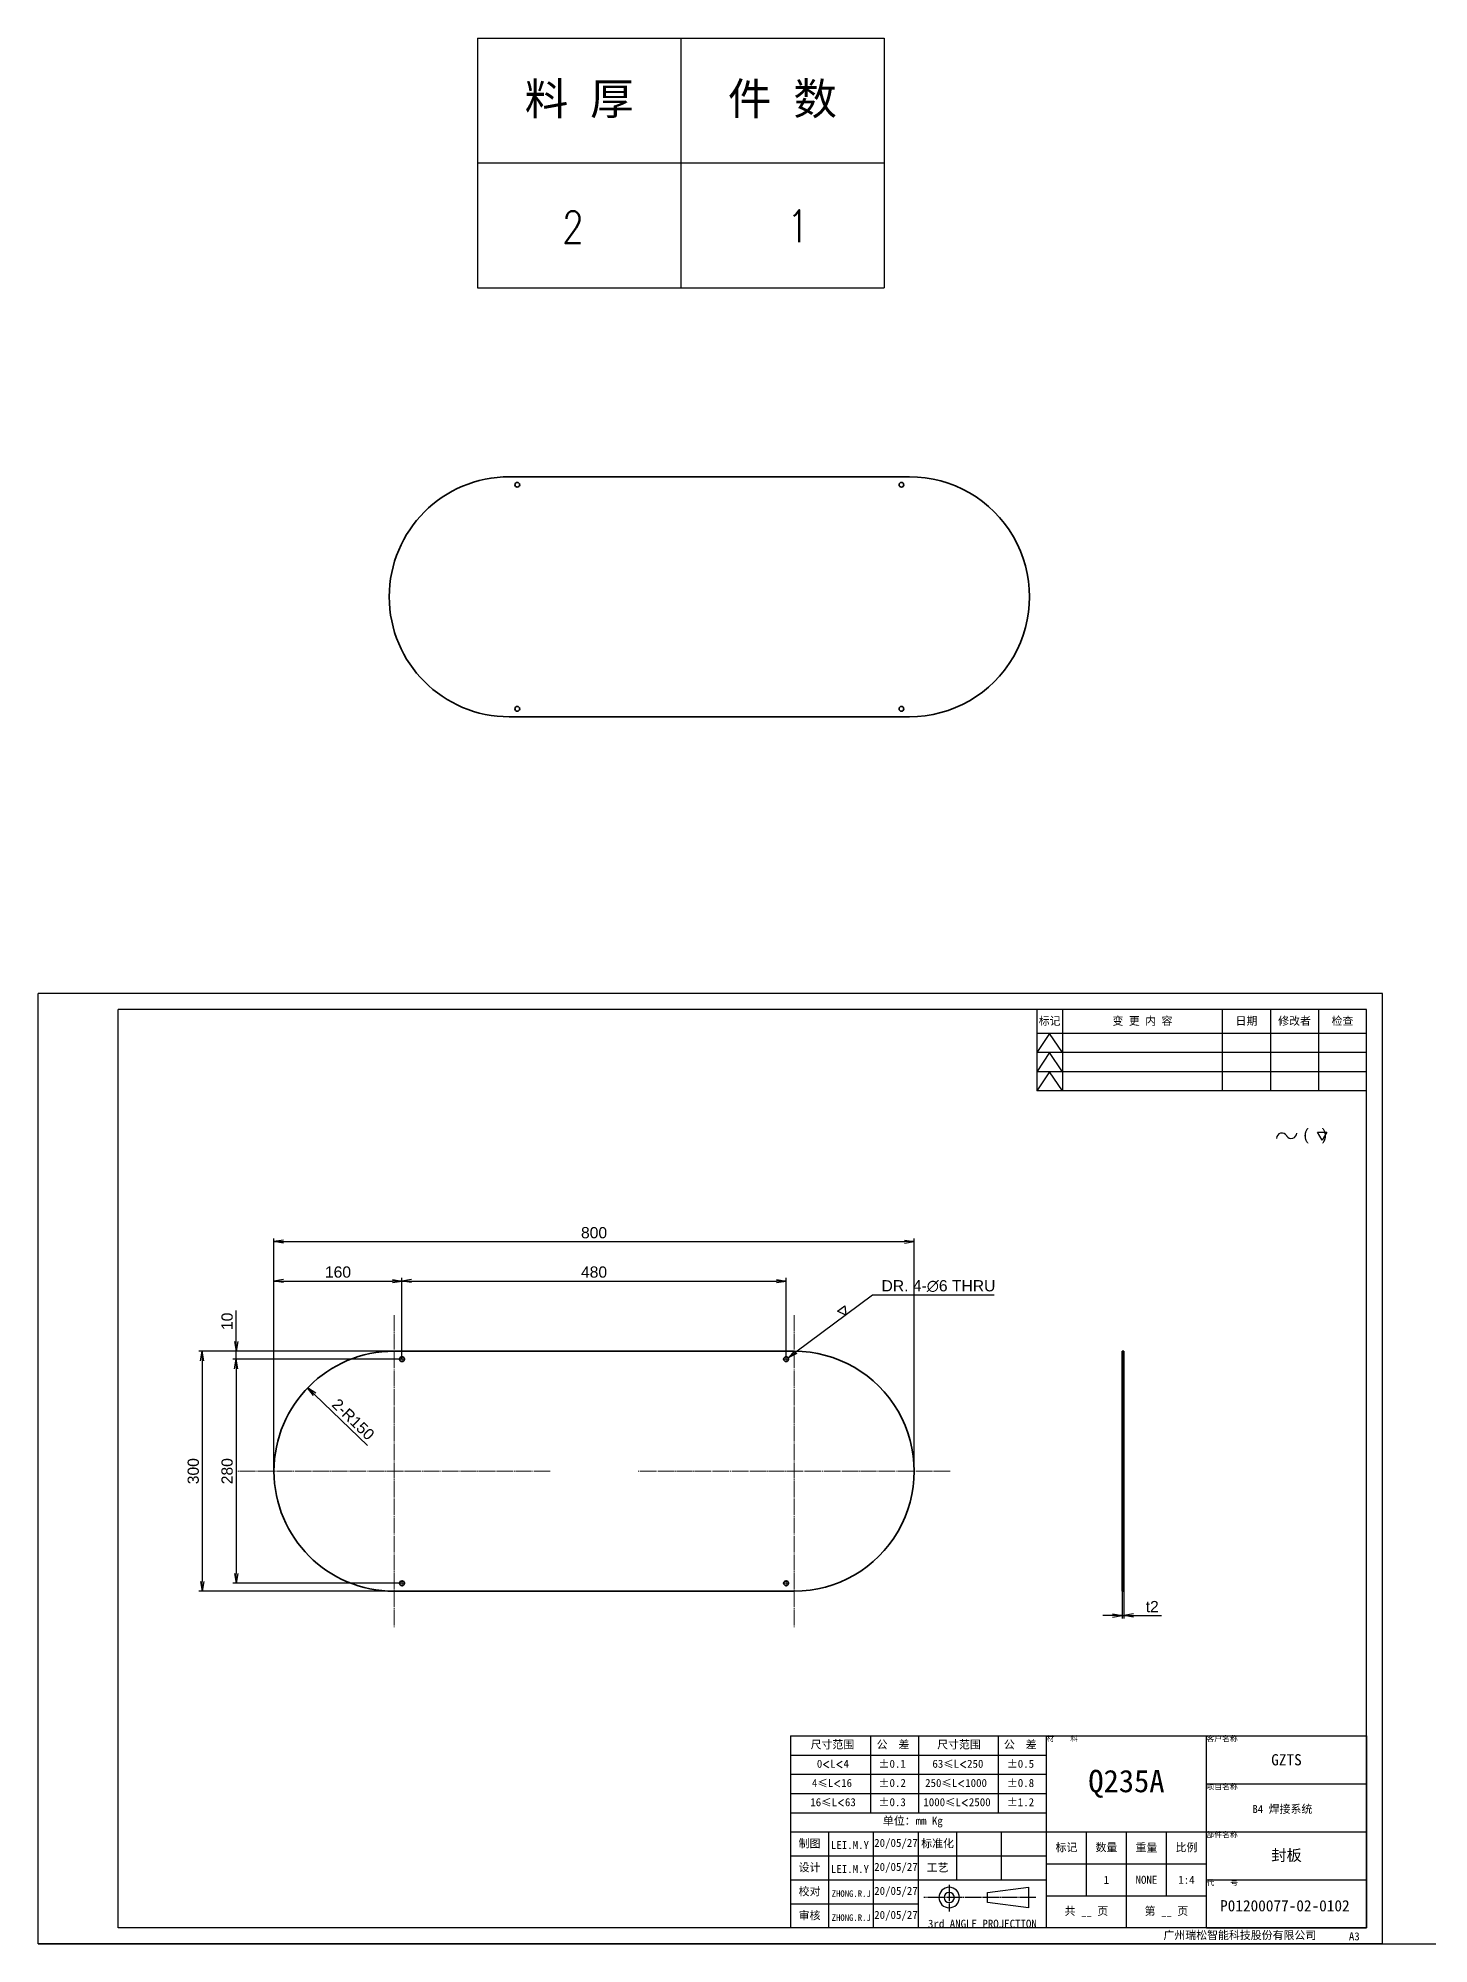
# Model space of a CAD drawing. Header units: millimetres. Extents: x -1727 to 307751, y -105919 to 6637.
# Drawn here: x 949 to 2687, y 2062 to 4444 of the extents above; entities that cross this region are included whole.
import ezdxf
from ezdxf.enums import TextEntityAlignment as Align

# ---------------------------------------------------------------- set-up
doc = ezdxf.new("R2010")
doc.units = ezdxf.units.MM
doc.linetypes.add('CENTER-HOKUTO', pattern=[23, 20, -1, 1, -1])
doc.linetypes.add('HIDDEN-HOKUTO', pattern=[3.8, 2.5, -1.3])
for name, color, linetype in [('AM_7', 2, 'CENTER-HOKUTO'), ('AM_HID', 1, 'HIDDEN-HOKUTO'), ('AM_VIS', 7, 'Continuous'), ('TITLE_FRAME', 7, 'Continuous'), ('WORD_DIM', 253, 'Continuous')]:
    doc.layers.add(name, color=color, linetype=linetype)
doc.layers.add('SOLID LINE', color=7, linetype='Continuous', lineweight=30)
doc.styles.add('DIM', font='txt.shx', dxfattribs={"width": 0.8, "bigfont": 'bigfont.shx'})
doc.styles.get("Standard").update_dxf_attribs({"font": 'arial.ttf'})
doc.dimstyles.new('1-4', dxfattribs={"dimscale": 4, "dimtxt": 3.5, "dimasz": 3, "dimexe": 1, "dimexo": 0, "dimgap": 1, "dimtad": 3, "dimdsep": 46, "dimtxsty": 'Standard', "dimblk1": 'OPEN', "dimblk2": 'OPEN', "dimsah": 1, "dimcen": 0, "dimclrd": 256, "dimclre": 256, "dimclrt": 3, "dimadec": 0, "dimazin": 0, "dimtfac": 1, "dimtmove": 0, "dimatfit": 3, "dimldrblk": 'OPEN', "dimfxl": 0, "dimtolj": 1, "dimtzin": 0, "dimarcsym": 0})

# ---------------------------------------------------------------- blocks, each defined once
blk = doc.blocks.new('_OPEN')
at = {"color": 0}
for p, q in [((-1, 0.17), (0, 0)), ((-1, -0.17), (0, 0)), ((0, 0), (-1, 0))]:
    blk.add_line(p, q, dxfattribs=at)
blk = doc.blocks.new('*D6')
at = {"layer": 'DEFPOINTS', "color": 0, "linetype": 'Continuous', "transparency": 16777216}
for p in [(2043.5, 2939.4), (1243.5, 2652.5), (2043.5, 2652.5)]:
    blk.add_point(p, dxfattribs=at)
at = {"layer": 'WORD_DIM', "linetype": 'Continuous', "lineweight": -2, "transparency": 16777216}
for p, q in [((1243.5, 2652.5), (1243.5, 2943.4)), ((1255.5, 2939.4), (2031.5, 2939.4)), ((2043.5, 2652.5), (2043.5, 2943.4))]:
    blk.add_line(p, q, dxfattribs=at)
at = {"layer": 'WORD_DIM', "linetype": 'Continuous', "lineweight": -2, "transparency": 16777216, "xscale": 12, "yscale": 12, "zscale": 12, "rotation": 180}
blk.add_blockref('_OPEN', (1243.5, 2939.4), dxfattribs=at)
at = {"layer": 'WORD_DIM', "linetype": 'Continuous', "lineweight": -2, "transparency": 16777216, "xscale": 12, "yscale": 12, "zscale": 12}
blk.add_blockref('_OPEN', (2043.5, 2939.4), dxfattribs=at)
at = {"layer": 'WORD_DIM', "color": 3, "linetype": 'Continuous', "transparency": 16777216, "insert": (1643.5, 2950.5), "char_height": 14, "attachment_point": 5}
blk.add_mtext('\\A1;800', dxfattribs=at)
blk = doc.blocks.new('*D7')
at = {"layer": 'DEFPOINTS', "color": 0, "linetype": 'Continuous', "transparency": 16777216}
for p in [(1393.5, 2802.5), (1153.8, 2502.5), (1393.5, 2502.5)]:
    blk.add_point(p, dxfattribs=at)
at = {"layer": 'WORD_DIM', "linetype": 'Continuous', "lineweight": -2, "transparency": 16777216}
for p, q in [((1393.5, 2802.5), (1149.8, 2802.5)), ((1153.8, 2790.5), (1153.8, 2514.5)), ((1393.5, 2502.5), (1149.8, 2502.5))]:
    blk.add_line(p, q, dxfattribs=at)
at = {"layer": 'WORD_DIM', "linetype": 'Continuous', "lineweight": -2, "transparency": 16777216, "xscale": 12, "yscale": 12, "zscale": 12}
for p, rotation in [((1153.8, 2802.5), 90), ((1153.8, 2502.5), 270)]:
    blk.add_blockref('_OPEN', p, dxfattribs=dict(at, rotation=rotation))
at = {"layer": 'WORD_DIM', "color": 3, "linetype": 'Continuous', "transparency": 16777216, "insert": (1142.7, 2652.5), "char_height": 14, "attachment_point": 5, "rotation": 90}
blk.add_mtext('\\A1;300', dxfattribs=at)
blk = doc.blocks.new('*D8')
at = {"layer": 'DEFPOINTS', "color": 0, "linetype": 'Continuous', "transparency": 16777216}
for p in [(2303.5, 2502.5), (2305.5, 2502.5), (2305.5, 2472.2)]:
    blk.add_point(p, dxfattribs=at)
at = {"layer": 'WORD_DIM', "linetype": 'Continuous', "lineweight": -2, "transparency": 16777216}
for p, q in [((2303.5, 2502.5), (2303.5, 2468.2)), ((2305.5, 2502.5), (2305.5, 2468.2)), ((2291.5, 2472.2), (2279.5, 2472.2)), ((2303.5, 2472.2), (2305.5, 2472.2)), ((2317.5, 2472.2), (2352.5, 2472.2))]:
    blk.add_line(p, q, dxfattribs=at)
at = {"layer": 'WORD_DIM', "linetype": 'Continuous', "lineweight": -2, "transparency": 16777216, "xscale": 12, "yscale": 12, "zscale": 12}
blk.add_blockref('_OPEN', (2303.5, 2472.2), dxfattribs=at)
at = {"layer": 'WORD_DIM', "linetype": 'Continuous', "lineweight": -2, "transparency": 16777216, "xscale": 12, "yscale": 12, "zscale": 12, "rotation": 180}
blk.add_blockref('_OPEN', (2305.5, 2472.2), dxfattribs=at)
at = {"layer": 'WORD_DIM', "color": 3, "linetype": 'Continuous', "transparency": 16777216, "insert": (2341, 2483.2), "char_height": 14, "attachment_point": 5}
blk.add_mtext('\\A1;t2', dxfattribs=at)
blk = doc.blocks.new('*D9')
at = {"layer": 'DEFPOINTS', "color": 0, "linetype": 'Continuous', "transparency": 16777216}
for p in [(1285.6, 2756.7), (1393.5, 2652.5)]:
    blk.add_point(p, dxfattribs=at)
at = {"layer": 'WORD_DIM', "linetype": 'Continuous', "lineweight": -2, "transparency": 16777216}
blk.add_line((1360.2, 2684.7), (1294.3, 2748.4), dxfattribs=at)
at = {"layer": 'WORD_DIM', "linetype": 'Continuous', "lineweight": -2, "transparency": 16777216, "xscale": 12, "yscale": 12, "zscale": 12, "rotation": 135.9831541763049}
blk.add_blockref('_OPEN', (1285.6, 2756.7), dxfattribs=at)
at = {"layer": 'WORD_DIM', "color": 3, "linetype": 'Continuous', "transparency": 16777216, "insert": (1342.5, 2717.3), "char_height": 14, "attachment_point": 5, "rotation": 315.9832}
blk.add_mtext('\\A1;2-R150', dxfattribs=at)
blk = doc.blocks.new('*D10')
at = {"layer": 'DEFPOINTS', "color": 0, "linetype": 'Continuous', "transparency": 16777216}
for p in [(1403.5, 2890.2), (1403.5, 2792.5), (1243.5, 2652.5)]:
    blk.add_point(p, dxfattribs=at)
at = {"layer": 'WORD_DIM', "linetype": 'Continuous', "lineweight": -2, "transparency": 16777216}
for p, q in [((1243.5, 2652.5), (1243.5, 2894.2)), ((1255.5, 2890.2), (1391.5, 2890.2)), ((1403.5, 2792.5), (1403.5, 2894.2))]:
    blk.add_line(p, q, dxfattribs=at)
at = {"layer": 'WORD_DIM', "linetype": 'Continuous', "lineweight": -2, "transparency": 16777216, "xscale": 12, "yscale": 12, "zscale": 12, "rotation": 180}
blk.add_blockref('_OPEN', (1243.5, 2890.2), dxfattribs=at)
at = {"layer": 'WORD_DIM', "linetype": 'Continuous', "lineweight": -2, "transparency": 16777216, "xscale": 12, "yscale": 12, "zscale": 12}
blk.add_blockref('_OPEN', (1403.5, 2890.2), dxfattribs=at)
at = {"layer": 'WORD_DIM', "color": 3, "linetype": 'Continuous', "transparency": 16777216, "insert": (1323.5, 2901.3), "char_height": 14, "attachment_point": 5}
blk.add_mtext('\\A1;160', dxfattribs=at)
blk = doc.blocks.new('*D5')
at = {"layer": 'DEFPOINTS', "color": 0, "linetype": 'Continuous', "transparency": 16777216}
for p in [(1196.2, 2802.5), (1393.5, 2802.5), (1403.5, 2792.5)]:
    blk.add_point(p, dxfattribs=at)
at = {"layer": 'WORD_DIM', "linetype": 'Continuous', "lineweight": -2, "transparency": 16777216}
for p, q in [((1196.2, 2814.5), (1196.2, 2853.2)), ((1393.5, 2802.5), (1192.2, 2802.5)), ((1403.5, 2792.5), (1192.2, 2792.5)), ((1196.2, 2792.5), (1196.2, 2802.5)), ((1196.2, 2780.5), (1196.2, 2768.5))]:
    blk.add_line(p, q, dxfattribs=at)
at = {"layer": 'WORD_DIM', "linetype": 'Continuous', "lineweight": -2, "transparency": 16777216, "xscale": 12, "yscale": 12, "zscale": 12}
for p, rotation in [((1196.2, 2802.5), 270), ((1196.2, 2792.5), 90)]:
    blk.add_blockref('_OPEN', p, dxfattribs=dict(at, rotation=rotation))
at = {"layer": 'WORD_DIM', "color": 3, "linetype": 'Continuous', "transparency": 16777216, "insert": (1185, 2839.8), "char_height": 14, "attachment_point": 5, "rotation": 90}
blk.add_mtext('\\A1;10', dxfattribs=at)
blk = doc.blocks.new('*D11')
at = {"layer": 'DEFPOINTS', "color": 0, "linetype": 'Continuous', "transparency": 16777216}
for p in [(1883.5, 2890.2), (1403.5, 2792.5), (1883.5, 2792.5)]:
    blk.add_point(p, dxfattribs=at)
at = {"layer": 'WORD_DIM', "linetype": 'Continuous', "lineweight": -2, "transparency": 16777216}
for p, q in [((1403.5, 2792.5), (1403.5, 2894.2)), ((1415.5, 2890.2), (1871.5, 2890.2)), ((1883.5, 2792.5), (1883.5, 2894.2))]:
    blk.add_line(p, q, dxfattribs=at)
at = {"layer": 'WORD_DIM', "linetype": 'Continuous', "lineweight": -2, "transparency": 16777216, "xscale": 12, "yscale": 12, "zscale": 12, "rotation": 180}
blk.add_blockref('_OPEN', (1403.5, 2890.2), dxfattribs=at)
at = {"layer": 'WORD_DIM', "linetype": 'Continuous', "lineweight": -2, "transparency": 16777216, "xscale": 12, "yscale": 12, "zscale": 12}
blk.add_blockref('_OPEN', (1883.5, 2890.2), dxfattribs=at)
at = {"layer": 'WORD_DIM', "color": 3, "linetype": 'Continuous', "transparency": 16777216, "insert": (1643.5, 2901.3), "char_height": 14, "attachment_point": 5}
blk.add_mtext('\\A1;480', dxfattribs=at)
blk = doc.blocks.new('*D12')
at = {"layer": 'DEFPOINTS', "color": 0, "linetype": 'Continuous', "transparency": 16777216}
for p in [(1403.5, 2792.5), (1196.2, 2512.5), (1403.5, 2512.5)]:
    blk.add_point(p, dxfattribs=at)
at = {"layer": 'WORD_DIM', "linetype": 'Continuous', "lineweight": -2, "transparency": 16777216}
for p, q in [((1403.5, 2792.5), (1192.2, 2792.5)), ((1196.2, 2780.5), (1196.2, 2524.5)), ((1403.5, 2512.5), (1192.2, 2512.5))]:
    blk.add_line(p, q, dxfattribs=at)
at = {"layer": 'WORD_DIM', "linetype": 'Continuous', "lineweight": -2, "transparency": 16777216, "xscale": 12, "yscale": 12, "zscale": 12}
for p, rotation in [((1196.2, 2792.5), 90), ((1196.2, 2512.5), 270)]:
    blk.add_blockref('_OPEN', p, dxfattribs=dict(at, rotation=rotation))
at = {"layer": 'WORD_DIM', "color": 3, "linetype": 'Continuous', "transparency": 16777216, "insert": (1185, 2652.5), "char_height": 14, "attachment_point": 5, "rotation": 90}
blk.add_mtext('\\A1;280', dxfattribs=at)
blk = doc.blocks.new('*D13')
at = {"layer": 'DEFPOINTS', "color": 0, "linetype": 'Continuous', "transparency": 16777216}
for p in [(1881.1, 2790.7), (1885.9, 2794.3)]:
    blk.add_point(p, dxfattribs=at)
at = {"layer": 'WORD_DIM', "linetype": 'Continuous', "lineweight": -2, "transparency": 16777216}
for p, q in [((1991.5, 2872.3), (1895.6, 2801.4)), ((2143.6, 2872.3), (1991.5, 2872.3))]:
    blk.add_line(p, q, dxfattribs=at)
at = {"layer": 'WORD_DIM', "linetype": 'Continuous', "lineweight": -2, "transparency": 16777216, "xscale": 12, "yscale": 12, "zscale": 12, "rotation": 216.4453686576746}
blk.add_blockref('_OPEN', (1885.9, 2794.3), dxfattribs=at)
at = {"layer": 'WORD_DIM', "color": 3, "linetype": 'Continuous', "transparency": 16777216, "insert": (2073.9, 2883.8), "char_height": 14, "attachment_point": 5}
blk.add_mtext('\\A1;DR. 4-∅6 THRU', dxfattribs=at)
blk = doc.blocks.new('shiage1')
at = {"layer": 'WORD_DIM', "color": 3, "linetype": 'Continuous'}
for p, q in [((0, 0), (-1.44, 2.5)), ((-1.44, 2.5), (1.44, 2.5)), ((1.44, 2.5), (0, 0))]:
    blk.add_line(p, q, dxfattribs=at)
blk = doc.blocks.new('shiage0')
at = {"layer": 'WORD_DIM', "color": 3, "linetype": 'Continuous'}
for centre, start, end in [((1.69, 0), 30, 180), ((4.61, 1.69), 210, 0)]:
    blk.add_arc(centre, 1.69, start, end, dxfattribs=at)
blk = doc.blocks.new('12')
at = {"layer": 'TITLE_FRAME', "color": 3, "linetype": 'Continuous'}
blk.add_lwpolyline([(20.46, 3.03), (19.01, 5.53), (21.9, 5.53)], close=True, dxfattribs=at)
blk.add_blockref('shiage0', (6.23, 3.56), dxfattribs=at)
blk.add_text('(   )', height=3.5, dxfattribs=at).set_placement((14.64, 3.08))
blk = doc.blocks.new('*T16')
at = {"color": 0, "linetype": 'ByBlock', "lineweight": -2, "transparency": 16777216}
for p, q in [((0, 0), (127, 0)), ((0, 0), (0, -78)), ((63.5, 0), (63.5, -78)), ((127, 0), (127, -78)), ((0, -39), (127, -39)), ((0, -78), (127, -78))]:
    blk.add_line(p, q, dxfattribs=at)
at = {"color": 0, "transparency": 16777216, "char_height": 10, "width": 60.5, "attachment_point": 5}
for s, insert in [('{\\fSimSun|b0|i0|c134|p2;料 厚}', (31.75, -19.5)), ('{\\fSimSun|b0|i0|c134|p2;件 数}', (95.25, -19.5))]:
    blk.add_mtext(s, dxfattribs=dict(at, insert=insert))
blk = doc.blocks.new('拆图参数')
blk.add_blockref('*T16', (-63.5, 78))
at = {"style": 'DIM', "width": 0.8}
blk.add_attdef('6', text='', height=10, dxfattribs=at).set_placement((-37.13, 18.91), align=Align.MIDDLE_LEFT)
blk.add_attdef('1', text='', height=10, dxfattribs=at).set_placement((36.65, 19.27), align=Align.MIDDLE_CENTER)

msp = doc.modelspace()

# ---------------------------------------------------------------- linework, layer by layer
msp.add_line((948.78877, 2061.71112), (37575.47155, 2061.71112))
at = {"layer": 'AM_7', "lineweight": 13}
for p, q in [((1393.51298, 2847.48608), (1393.51298, 2457.48611)), ((1893.51298, 2847.48608), (1893.51298, 2457.48611)), ((1588.51298, 2652.48611), (1198.51298, 2652.48611)), ((2088.51298, 2652.48611), (1698.51298, 2652.48611))]:
    msp.add_line(p, q, dxfattribs=at)
at = {"layer": 'AM_7', "lineweight": 13, "ltscale": 0.195007}
for p, q in [((1407.41288, 2792.48611), (1399.61259, 2792.48611)), ((1887.41288, 2792.48611), (1879.61259, 2792.48611)), ((1407.41288, 2512.48611), (1399.61259, 2512.48611)), ((1887.41288, 2512.48611), (1879.61259, 2512.48611))]:
    msp.add_line(p, q, dxfattribs=at)
at = {"layer": 'AM_7', "lineweight": 13, "ltscale": 0.195}
for p, q in [((1403.51298, 2796.38611), (1403.51298, 2788.58612)), ((1883.51298, 2796.38611), (1883.51298, 2788.58612)), ((1403.51298, 2516.38611), (1403.51298, 2508.58612)), ((1883.51298, 2516.38611), (1883.51298, 2508.58612))]:
    msp.add_line(p, q, dxfattribs=at)
at = {"layer": 'AM_7', "lineweight": 13, "ltscale": 0.06001}
for p, q in [((2303.34908, 2792.48611), (2305.74947, 2792.48611)), ((2303.34908, 2512.48611), (2305.74947, 2512.48611))]:
    msp.add_line(p, q, dxfattribs=at)
at = {"layer": 'AM_7', "lineweight": 13, "ltscale": 0.060022}
msp.add_line((2305.74947, 2652.48611), (2303.34859, 2652.48611), dxfattribs=at)
at = {"layer": 'AM_HID', "lineweight": 13, "ltscale": 0.05}
for p, q in [((2303.54927, 2795.48611), (2305.54927, 2795.48611)), ((2303.54927, 2795.48611), (2305.54927, 2795.48611)), ((2303.54927, 2789.48611), (2305.54927, 2789.48611)), ((2303.54927, 2789.48611), (2305.54927, 2789.48611)), ((2303.54927, 2515.48611), (2305.54927, 2515.48611)), ((2303.54927, 2515.48611), (2305.54927, 2515.48611)), ((2303.54927, 2509.48611), (2305.54927, 2509.48611)), ((2303.54927, 2509.48611), (2305.54927, 2509.48611))]:
    msp.add_line(p, q, dxfattribs=at)
at = {"layer": 'AM_VIS', "lineweight": 35}
for p, q in [((1537.57962, 3895.35237), (2037.57962, 3895.35237)), ((2037.57962, 3595.35237), (1537.57962, 3595.35237)), ((1393.51298, 2802.48611), (1893.51298, 2802.48611)), ((2303.54927, 2802.48611), (2303.54927, 2502.48611)), ((2305.54927, 2802.48611), (2305.54927, 2502.48611)), ((1893.51298, 2502.48611), (1393.51298, 2502.48611))]:
    msp.add_line(p, q, dxfattribs=at)
at = {"layer": 'AM_VIS', "linetype": 'Continuous'}
for p, q in [((2608.78877, 3229.71112), (1048.78877, 3229.71112)), ((1048.78877, 2081.71112), (1048.78877, 3229.71112)), ((2608.78877, 2081.71112), (2608.78877, 3229.71112)), ((2608.78877, 2081.71112), (1048.78877, 2081.71112))]:
    msp.add_line(p, q, dxfattribs=at)
at = {"layer": 'AM_VIS', "lineweight": 35, "ltscale": 0.05}
for p, q in [((2305.54927, 2802.48611), (2303.54927, 2802.48611)), ((2305.54927, 2502.48611), (2303.54927, 2502.48611))]:
    msp.add_line(p, q, dxfattribs=at)
at = {"layer": 'AM_VIS', "lineweight": 35}
for centre in [(1547.57962, 3885.35237), (2027.57962, 3885.35237), (1547.57962, 3605.35237), (2027.57962, 3605.35237), (1403.51298, 2792.48611), (1883.51298, 2792.48611), (1403.51298, 2512.48611), (1883.51298, 2512.48611)]:
    msp.add_circle(centre, 3, dxfattribs=at)
for centre, start, end in [((1537.57962, 3745.35237), 90.0000025, 269.9999975), ((2037.57962, 3745.35237), 269.9999975, 90.0000025), ((1393.51298, 2652.48611), 90.0000025, 269.9999975), ((1893.51298, 2652.48611), 269.9999975, 90.0000025)]:
    msp.add_arc(centre, 150, start, end, dxfattribs=at)
at = {"layer": 'TITLE_FRAME', "linetype": 'Continuous'}
for p, q in [((2196.78877, 3229.71112), (2196.78877, 3127.71112)), ((2228.78877, 3229.71112), (2228.78877, 3127.71112)), ((2428.78877, 3127.71112), (2428.78877, 3229.71112)), ((2488.78877, 3229.71112), (2488.78877, 3127.71112)), ((2548.78877, 3229.71112), (2548.78877, 3127.71112)), ((2608.78877, 3127.71112), (2608.78877, 3229.71112)), ((2608.78877, 3199.71112), (2196.78877, 3199.71112)), ((2212.78877, 3199.71112), (2196.78877, 3175.71112)), ((2228.78877, 3175.71112), (2212.78877, 3199.71112)), ((2608.78877, 3175.71112), (2196.78877, 3175.71112)), ((2212.78877, 3175.71112), (2196.78877, 3151.71112)), ((2228.78877, 3151.71112), (2212.78877, 3175.71112)), ((2608.78877, 3151.71112), (2196.78877, 3151.71112)), ((2212.78877, 3151.71112), (2196.78877, 3127.71112)), ((2228.78877, 3127.71112), (2212.78877, 3151.71112)), ((2608.78877, 3127.71112), (2196.78877, 3127.71112)), ((1888.78877, 2321.71112), (2608.78877, 2321.71112)), ((1888.78877, 2321.71112), (1888.78877, 2081.71112)), ((1988.78877, 2321.71112), (1988.78877, 2225.71112)), ((2048.78877, 2321.71112), (2048.78877, 2225.71112)), ((2148.78877, 2225.71112), (2148.78877, 2321.71112)), ((2208.78877, 2081.71112), (2208.78877, 2321.71112)), ((2408.78877, 2081.71112), (2408.78877, 2321.71112)), ((1888.78877, 2297.71112), (2208.78877, 2297.71112)), ((1888.78877, 2273.71112), (2208.78877, 2273.71112)), ((1888.78877, 2249.71112), (2208.78877, 2249.71112)), ((2408.78877, 2261.71112), (2608.78877, 2261.71112)), ((1888.78877, 2225.71112), (2208.78877, 2225.71112)), ((1888.78877, 2201.71112), (2608.78877, 2201.71112)), ((1936.78877, 2081.71112), (1936.78877, 2201.71112)), ((1992.78877, 2081.71112), (1992.78877, 2201.71112)), ((2048.78877, 2081.71112), (2048.78877, 2201.71112)), ((2096.78877, 2141.71112), (2096.78877, 2201.71112)), ((2152.78877, 2141.71112), (2152.78877, 2201.71112)), ((2258.78877, 2121.71112), (2258.78877, 2201.71112)), ((2308.78877, 2081.71112), (2308.78877, 2201.71112)), ((2358.78877, 2121.71112), (2358.78877, 2201.71112)), ((1888.78877, 2171.71112), (2208.78877, 2171.71112)), ((2208.78877, 2161.71112), (2408.78877, 2161.71112)), ((1888.78877, 2141.71112), (2208.78877, 2141.71112)), ((2208.78877, 2121.71112), (2408.78877, 2121.71112)), ((2408.78877, 2141.71112), (2608.78877, 2141.71112)), ((1888.78877, 2111.71112), (2048.78877, 2111.71112))]:
    msp.add_line(p, q, dxfattribs=at)
at = {"layer": 'TITLE_FRAME', "color": 2, "linetype": 'CENTER-HOKUTO'}
for p, q in [((2087.32671, 2135.3848), (2087.32671, 2102.3096)), ((2195.74911, 2119.6408), (2055.71711, 2119.6408))]:
    msp.add_line(p, q, dxfattribs=at)
at = {"layer": 'TITLE_FRAME', "color": 3, "linetype": 'Continuous'}
for p, q in [((2135.32671, 2126.0408), (2186.52671, 2132.4408)), ((2135.32671, 2113.2408), (2135.32671, 2126.0408)), ((2186.52671, 2132.4408), (2186.52671, 2106.8408)), ((2186.52671, 2106.8408), (2135.32671, 2113.2408))]:
    msp.add_line(p, q, dxfattribs=at)
for radius in [12.8, 6.4]:
    msp.add_arc((2087.32671, 2119.6408), radius, 0, 359.98938268, dxfattribs=at)
at = {"layer": 'WORD_DIM', "linetype": 'Continuous'}
for p, q in [((948.78877, 2061.71112), (948.78877, 3249.71112)), ((2628.78877, 3249.71112), (948.78877, 3249.71112)), ((2628.78877, 2061.71112), (2628.78877, 3249.71112)), ((2608.78877, 2321.71112), (2608.78877, 2081.71112)), ((2408.78877, 2081.71112), (2608.78877, 2081.71112)), ((2628.78877, 2061.71112), (948.78877, 2061.71112))]:
    msp.add_line(p, q, dxfattribs=at)

# ---------------------------------------------------------------- block references
at = {"xscale": 4, "yscale": 4, "zscale": 4}
msp.add_blockref('拆图参数', (1751.9107, 4131.60838), dxfattribs=at).add_auto_attribs({'1': '1', '6': '2'})
at = {"layer": 'WORD_DIM', "color": 3, "linetype": 'Continuous', "xscale": 4, "yscale": 4, "zscale": 4}
msp.add_blockref('12', (2471.50818, 3054.17217), dxfattribs=at)
at = {"layer": 'WORD_DIM', "color": 3, "linetype": 'Continuous', "xscale": 3.999999999998552, "yscale": 4, "zscale": 4, "rotation": 36.44536865768342}
msp.add_blockref('shiage1', (1958.24363, 2847.67369), dxfattribs=at)

# ---------------------------------------------------------------- texts
at = {"layer": 'SOLID LINE', "ltscale": 0.5}
for s, insert, char_height, width, attachment_point in [('\\pt60;{\\fSimHei|b0|i0|c134|p2;\\C3;标记}', (2212.78877, 3214.71112), 10, 32, 5), ('\\pt60;{\\fSimHei|b0|i0|c134|p2;\\C3;变 更 内 容}', (2328.78877, 3214.71112), 10, 200, 5), ('\\pt60;{\\fSimHei|b0|i0|c134|p2;\\C3;日期}', (2458.78877, 3214.71112), 10, 60, 5), ('\\pt60;{\\fSimHei|b0|i0|c134|p2;\\C3;修改者}', (2518.78877, 3214.71112), 10, 60, 5), ('\\pt60;{\\fSimHei|b0|i0|c134|p2;\\C3;检查}', (2578.78877, 3214.71112), 10, 60, 5), ('\\pt60;{\\fSimHei|b0|i0|c134|p2;\\C3;尺寸范围}', (1914.06862, 2315.82687), 10, 181.2060754, 1), ('\\pt60;{\\fSimHei|b0|i0|c134|p2;\\C3;公  差}', (1996.68358, 2315.82687), 10, 181.2060754, 1), ('\\pt60;{\\fSimHei|b0|i0|c134|p2;\\C3;尺寸范围}', (2072.25843, 2315.82687), 10, 181.2060754, 1), ('\\pt60;{\\fSimHei|b0|i0|c134|p2;\\C3;公  差}', (2155.61301, 2315.82687), 10, 181.2060754, 1), ('{\\fSimHei|b0|i0|c134|p2;\\C3;材    料}', (2208.78877, 2321.71112), 7, 200, 1), ('\\pt42;{\\fSimHei|b0|i0|c134|p2;\\C3;客户名称}', (2408.78877, 2321.71112), 7, 200, 1), ('\\pt60;{\\fSimHei|b0|i0|c134|p2;\\C3;0\\Fromans,bigfont|c134;\\H0.9583x;<\\fSimHei|b0|i0|c134|p2;\\H1.044x;L\\Fromans,bigfont|c134;\\H0.9583x;<\\fSimHei|b0|i0|c134|p2;\\H1.044x;4}', (1921.91089, 2291.82687), 10, 181.2060754, 1), ('\\pt60;{\\fSimHei|b0|i0|c134|p2;\\C3;%%P0.1}', (1999.11813, 2291.82687), 10, 181.2060754, 1), ('\\pt60;{\\fSimHei|b0|i0|c134|p2;\\C3;63\\H0.9583x;≤\\H1.044x;L\\Fromans,bigfont|c134;\\H0.9579x;<\\fSimHei|b0|i0|c134|p2;\\H1.044x;250}', (2066.32349, 2291.82687), 10, 181.2060754, 1), ('\\pt60;{\\fSimHei|b0|i0|c134|p2;\\C3;%%P0.5}', (2159.39943, 2291.82687), 10, 181.2060754, 1), ('{\\fSimHei|b0|i0|c134|p2;\\C3;GZTS}', (2508.78877, 2291.71112), 14, 200, 5), ('\\pt60;{\\fSimHei|b0|i0|c134|p2;\\C3;4\\H0.9583x;≤\\H1.043x;L\\Fromans,bigfont|c134;\\H0.9588x;<\\fSimHei|b0|i0|c134|p2;\\H1.043x;16}', (1915.77483, 2267.82687), 10, 181.2060754, 1), ('\\pt60;{\\fSimHei|b0|i0|c134|p2;\\C3;%%P0.2}', (1999.11813, 2267.82687), 10, 181.2060754, 1), ('\\pt60;{\\fSimHei|b0|i0|c134|p2;\\C3;250\\H0.9583x;≤\\H1.044x;L\\Fromans,bigfont|c134;\\H0.9579x;<\\fSimHei|b0|i0|c134|p2;\\H1.044x;1000}', (2057.19293, 2267.82687), 10, 181.2060754, 1), ('\\pt60;{\\fSimHei|b0|i0|c134|p2;\\C3;%%P0.8}', (2159.39943, 2267.82687), 10, 181.2060754, 1), ('\\pt168;{\\fSimHei|b0|i0|c134|p2;\\C3;Q235A}', (2308.78877, 2261.71112), 28, 200, 5), ('\\pt60;{\\fSimHei|b0|i0|c134|p2;\\C3;16\\H0.9583x;≤\\H1.044x;L\\Fromans,bigfont|c134;\\H0.9579x;<\\fSimHei|b0|i0|c134|p2;\\H1.044x;63}', (1913.71463, 2243.82687), 10, 181.2060754, 1), ('\\pt60;{\\fSimHei|b0|i0|c134|p2;\\C3;%%P0.3}', (1999.11813, 2243.82687), 10, 181.2060754, 1), ('\\pt60;{\\fSimHei|b0|i0|c134|p2;\\C3;%%P1.2}', (2159.39943, 2243.82687), 10, 181.2060754, 1), ('\\pt42;{\\fSimHei|b0|i0|c134|p2;\\C3;项目名称}', (2408.78877, 2261.71112), 7, 200, 1), ('\\pt60;{\\fSimHei|b0|i0|c134|p2;\\C3;单位：mm Kg}', (2004.37991, 2220.58376), 10, 181.2060754, 1), ('{\\fSimHei|b0|i0|c134|p2;\\C3;B4 焊接系统\\P }', (2503.61746, 2221.37759), 10, 200, 5), ('\\pt60;{\\fSimHei|b0|i0|c134|p2;\\C3;制图}', (1912.78877, 2186.71112), 10, 48, 5), ('\\pt60;{\\fSimHei|b0|i0|c134|p2;\\C3;20/05/27}', (2020.78877, 2186.71112), 10, 56, 5), ('\\pt60;{\\fSimHei|b0|i0|c134|p2;\\C3;标准化}', (2072.78877, 2186.71112), 10, 48, 5), ('\\pt42;{\\fSimHei|b0|i0|c134|p2;\\C3;部件名称}', (2408.78877, 2201.71112), 7, 200, 1), ('{\\fSimHei|b0|i0|c134|p2;\\C3;LEI.M.Y}', (1963.27917, 2185.23617), 10, 56, 5), ('\\pt60;{\\fSimHei|b0|i0|c134|p2;\\C3;标记}', (2233.78877, 2181.71112), 10, 50, 5), ('\\pt60;{\\fSimHei|b0|i0|c134|p2;\\C3;数量}', (2283.78877, 2181.71112), 10, 50, 5), ('\\pt60;{\\fSimHei|b0|i0|c134|p2;\\C3;重量}', (2333.78877, 2181.71112), 10, 50, 5), ('\\pt60;{\\fSimHei|b0|i0|c134|p2;\\C3;比例}', (2383.78877, 2181.71112), 10, 50, 5), ('{\\fSimHei|b0|i0|c134|p2;\\C3;封板}', (2508.78877, 2171.71112), 14, 200, 5), ('\\pt60;{\\fSimHei|b0|i0|c134|p2;\\C3;设计}', (1912.78877, 2156.71112), 10, 48, 5), ('{\\fSimHei|b0|i0|c134|p2;\\C3;LEI.M.Y}', (1963.27917, 2155.23617), 10, 56, 5), ('\\pt60;{\\fSimHei|b0|i0|c134|p2;\\C3;20/05/27}', (2020.78877, 2156.71112), 10, 56, 5), ('\\pt60;{\\fSimHei|b0|i0|c134|p2;\\C3;工艺}', (2072.78877, 2156.71112), 10, 48, 5), ('\\pt60;{\\fSimHei|b0|i0|c134|p2;\\C3;1}', (2283.78877, 2141.71112), 10, 50, 5), ('\\pt60;{\\fSimHei|b0|i0|c134|p2;\\C3;NONE}', (2333.78877, 2141.71112), 10, 50, 5), ('\\pt60;{\\fSimHei|b0|i0|c134|p2;\\C3;1:4}', (2383.78877, 2141.71112), 10, 50, 5), ('\\pt60;{\\fSimHei|b0|i0|c134|p2;\\C3;校对}', (1912.78877, 2126.71112), 10, 48, 5), ('\\pt48;{\\fSimHei|b0|i0|c134|p2;\\C3;ZHONG.R.J}', (1964.90608, 2124.4542), 8, 56, 5), ('\\pt60;{\\fSimHei|b0|i0|c134|p2;\\C3;20/05/27}', (2020.78877, 2126.71112), 10, 56, 5), ('\\pt42;{\\fSimHei|b0|i0|c134|p2;\\C3;代    号}', (2408.78877, 2141.71112), 7, 200, 1), ('\\pt60;{\\fSimHei|b0|i0|c134|p2;\\C3;审核}', (1912.78877, 2096.71112), 10, 48, 5), ('\\pt48;{\\fSimHei|b0|i0|c134|p2;\\C3;ZHONG.R.J}', (1964.90608, 2094.4542), 8, 56, 5), ('\\pt60;{\\fSimHei|b0|i0|c134|p2;\\C3;20/05/27}', (2020.78877, 2096.71112), 10, 56, 5), ('\\pt60;{\\fSimHei|b0|i0|c134|p2;\\C3;共 __ 页}', (2258.78877, 2101.71112), 10, 100, 5), ('\\pt60;{\\fSimHei|b0|i0|c134|p2;\\C3;第 __ 页}', (2358.78877, 2101.71112), 10, 100, 5), ('{\\fSimHei|b0|i0|c134|p2;\\C3;P01200077-02-0102}', (2506.78298, 2109.26658), 14, 200, 5), ('{\\fSimHei|b0|i0|c134|p2;\\C3;3rd ANGLE PROJECTION}', (2128.78877, 2081.71112), 10, 160, 8), ('\\pt60;{\\fSimHei|b0|i0|c134|p2;\\C3;广州瑞松智能科技股份有限公司}', (2355.04451, 2077.56921), 10, 314.2472326, 1), ('\\pt60;{\\fSimHei|b0|i0|c134|p2;\\C3;A3}', (2586.74425, 2076.1215), 10, 314.2472326, 1)]:
    msp.add_mtext(s, dxfattribs=dict(at, insert=insert, char_height=char_height, width=width, attachment_point=attachment_point))
at = {"layer": 'SOLID LINE', "ltscale": 0.5, "insert": (2054.99814, 2243.82687), "char_height": 10, "width": 181.2060754, "attachment_point": 1, "line_spacing_factor": 0.72}
msp.add_mtext('\\pt60;{\\fSimHei|b0|i0|c134|p2;\\C3;1000\\H0.9583x;≤\\H1.044x;L\\Fromans,bigfont|c134;\\H0.9579x;<\\fSimHei|b0|i0|c134|p2;\\H1.044x;2500}', dxfattribs=at)

# ---------------------------------------------------------------- dimensions: what is measured, and where the dimension line sits
at = {"layer": 'WORD_DIM', "linetype": 'Continuous'}
for base, p1, p2, picture, middle in [((2043.51298, 2939.39657), (1243.51298, 2652.48611), (2043.51298, 2652.48611), '*D6', (1643.51298, 2950.54459)), ((1403.51298, 2890.1604), (1243.51298, 2652.48611), (1403.51298, 2792.48611), '*D10', (1323.51298, 2901.30842)), ((1883.51298, 2890.1604), (1403.51298, 2792.48611), (1883.51298, 2792.48611), '*D11', (1643.51298, 2901.30842))]:
    dim = msp.add_linear_dim(base=base, p1=p1, p2=p2, dimstyle='1-4', dxfattribs=at)
    dim.commit()
    dim.dimension.update_dxf_attribs({"geometry": picture, "text_midpoint": middle})
dim = msp.add_diameter_dim_2p(p1=(1881.09971, 2790.70395), p2=(1885.92625, 2794.26828), text='DR. 4-<> THRU', dimstyle='1-4', override={"dimtoh": 1, "dimtofl": 0}, dxfattribs=at)
dim.commit()
dim.dimension.update_dxf_attribs({"geometry": '*D13', "text_midpoint": (2073.92717, 2872.25314), "dimtype": 163})
for base, p1, p2, picture, middle in [((1196.17173, 2802.48611), (1403.51298, 2792.48611), (1393.51297, 2802.48611), '*D5', (1185.02371, 2839.83059)), ((1153.8271, 2502.48611), (1393.51297, 2802.48611), (1393.51297, 2502.48611), '*D7', (1142.67431, 2652.48611)), ((1196.17173, 2512.48611), (1403.51273, 2792.48611), (1403.51298, 2512.48611), '*D12', (1185.02371, 2652.48611))]:
    dim = msp.add_linear_dim(base=base, p1=p1, p2=p2, angle=90, dimstyle='1-4', dxfattribs=at)
    dim.commit()
    dim.dimension.update_dxf_attribs({"geometry": picture, "text_midpoint": middle})
dim = msp.add_radius_dim(center=(1393.51298, 2652.48611), mpoint=(1285.64265, 2756.71659), text='2-<>', dimstyle='1-4', dxfattribs=at)
dim.commit()
dim.dimension.update_dxf_attribs({"geometry": '*D9', "text_midpoint": (1334.78358, 2709.23382), "dimtype": 164})
dim = msp.add_linear_dim(base=(2305.54927, 2472.15372), p1=(2303.54927, 2502.48611), p2=(2305.54927, 2502.48611), text='t<>', dimstyle='1-4', dxfattribs=at)
dim.commit()
dim.dimension.update_dxf_attribs({"geometry": '*D8', "text_midpoint": (2341.01721, 2483.24922)})

doc.saveas('drawing.dxf')
